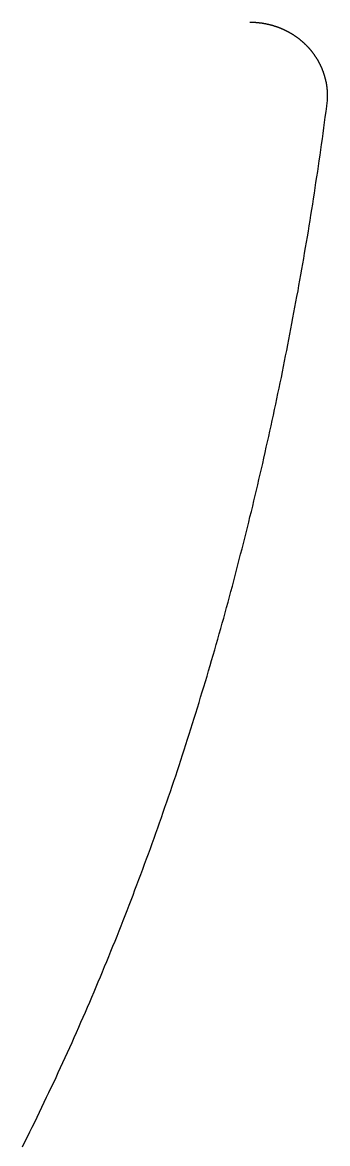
# Model space of a CAD drawing. Extents: x 4511820 to 5180432, y -1526536 to -944957.
# Drawn here: x 5013840.6 to 5013863.3, y -1423232.7 to -1423149.2 of the extents above; entities that cross this region are included whole.
import ezdxf

# ---------------------------------------------------------------- set-up
doc = ezdxf.new("R2010")
doc.units = 0
doc.header["$MEASUREMENT"] = 0
doc.layers.add('Z-Kúrenie', color=101, linetype='CONTINUOUS')

msp = doc.modelspace()

# ---------------------------------------------------------------- linework, layer by layer
at = {"layer": 'Z-Kúrenie'}
for p in [(5013863.251, -1423155.438), (5013863.263, -1423155.439)]:
    msp.add_line(p, (5013863.263, -1423155.351), dxfattribs=at)
for points in [[(5013863.308, -1423154.569, 0), (5013863.308, -1423154.544, 0), (5013863.308, -1423154.52, 0), (5013863.308, -1423154.495, 0), (5013863.299, -1423154.47, 0), (5013863.299, -1423154.445, 0), (5013863.299, -1423154.42, 0), (5013863.299, -1423154.396, 0), (5013863.299, -1423154.371, 0), (5013863.299, -1423154.346, 0), (5013863.291, -1423154.321, 0), (5013863.291, -1423154.296, 0), (5013863.291, -1423154.272, 0), (5013863.291, -1423154.247, 0), (5013863.291, -1423154.222, 0), (5013863.283, -1423154.197, 0), (5013863.283, -1423154.173, 0), (5013863.283, -1423154.148, 0), (5013863.274, -1423154.123, 0), (5013863.274, -1423154.098, 0), (5013863.274, -1423154.074, 0), (5013863.266, -1423154.049, 0), (5013863.266, -1423154.024, 0), (5013863.266, -1423154, 0), (5013863.258, -1423153.975, 0), (5013863.258, -1423153.95, 0), (5013863.258, -1423153.926, 0), (5013863.249, -1423153.901, 0), (5013863.249, -1423153.876, 0), (5013863.241, -1423153.852, 0), (5013863.241, -1423153.827, 0), (5013863.232, -1423153.803, 0), (5013863.232, -1423153.778, 0), (5013863.224, -1423153.754, 0), (5013863.224, -1423153.729, 0), (5013863.216, -1423153.705, 0), (5013863.216, -1423153.68, 0), (5013863.207, -1423153.656, 0), (5013863.199, -1423153.631, 0), (5013863.199, -1423153.607, 0), (5013863.191, -1423153.583, 0), (5013863.191, -1423153.558, 0), (5013863.182, -1423153.534, 0), (5013863.174, -1423153.51, 0), (5013863.174, -1423153.485, 0), (5013863.165, -1423153.461, 0), (5013863.157, -1423153.437, 0), (5013863.157, -1423153.413, 0), (5013863.149, -1423153.389, 0), (5013863.14, -1423153.364, 0), (5013863.132, -1423153.34, 0), (5013863.132, -1423153.316, 0), (5013863.124, -1423153.292, 0), (5013863.115, -1423153.268, 0), (5013863.107, -1423153.244, 0), (5013863.099, -1423153.22, 0), (5013863.099, -1423153.196, 0), (5013863.09, -1423153.172, 0), (5013863.082, -1423153.149, 0), (5013863.073, -1423153.125, 0), (5013863.065, -1423153.101, 0), (5013863.057, -1423153.077, 0), (5013863.048, -1423153.054, 0), (5013863.04, -1423153.03, 0), (5013863.032, -1423153.006, 0), (5013863.023, -1423152.983, 0), (5013863.015, -1423152.959, 0), (5013863.015, -1423152.936, 0), (5013863.006, -1423152.912, 0), (5013862.998, -1423152.889, 0), (5013862.981, -1423152.866, 0), (5013862.973, -1423152.842, 0), (5013862.965, -1423152.819, 0), (5013862.956, -1423152.796, 0), (5013862.948, -1423152.773, 0), (5013862.94, -1423152.749, 0), (5013862.931, -1423152.726, 0), (5013862.923, -1423152.703, 0), (5013862.914, -1423152.68, 0), (5013862.906, -1423152.657, 0), (5013862.898, -1423152.634, 0), (5013862.881, -1423152.611, 0), (5013862.873, -1423152.589, 0), (5013862.864, -1423152.566, 0), (5013862.856, -1423152.543, 0), (5013862.847, -1423152.52, 0), (5013862.831, -1423152.498, 0), (5013862.822, -1423152.475, 0), (5013862.814, -1423152.452, 0), (5013862.806, -1423152.43, 0), (5013862.789, -1423152.407, 0), (5013862.781, -1423152.385, 0), (5013862.772, -1423152.363, 0), (5013862.755, -1423152.34, 0), (5013862.747, -1423152.318, 0), (5013862.739, -1423152.296, 0), (5013862.722, -1423152.274, 0), (5013862.714, -1423152.252, 0), (5013862.705, -1423152.23, 0), (5013862.688, -1423152.208, 0), (5013862.68, -1423152.186, 0), (5013862.663, -1423152.164, 0), (5013862.655, -1423152.142, 0), (5013862.647, -1423152.12, 0), (5013862.63, -1423152.098, 0), (5013862.622, -1423152.077, 0), (5013862.605, -1423152.055, 0), (5013862.596, -1423152.034, 0), (5013862.58, -1423152.012, 0), (5013862.571, -1423151.991, 0), (5013862.555, -1423151.969, 0), (5013862.546, -1423151.948, 0), (5013862.529, -1423151.927, 0), (5013862.513, -1423151.905, 0), (5013862.504, -1423151.884, 0), (5013862.488, -1423151.863, 0), (5013862.479, -1423151.842, 0), (5013862.463, -1423151.821, 0), (5013862.454, -1423151.8, 0), (5013862.437, -1423151.779, 0), (5013862.421, -1423151.759, 0), (5013862.412, -1423151.738, 0), (5013862.396, -1423151.717, 0), (5013862.379, -1423151.696, 0), (5013862.37, -1423151.676, 0), (5013862.354, -1423151.655, 0), (5013862.337, -1423151.635, 0), (5013862.329, -1423151.615, 0), (5013862.312, -1423151.594, 0), (5013862.295, -1423151.574, 0), (5013862.278, -1423151.554, 0), (5013862.27, -1423151.534, 0), (5013862.253, -1423151.514, 0), (5013862.237, -1423151.494, 0), (5013862.22, -1423151.474, 0), (5013862.203, -1423151.454, 0), (5013862.195, -1423151.435, 0), (5013862.178, -1423151.415, 0), (5013862.161, -1423151.395, 0), (5013862.145, -1423151.376, 0), (5013862.128, -1423151.356, 0), (5013862.111, -1423151.337, 0), (5013862.103, -1423151.318, 0), (5013862.086, -1423151.298, 0), (5013862.069, -1423151.279, 0), (5013862.052, -1423151.26, 0), (5013862.036, -1423151.241, 0), (5013862.019, -1423151.222, 0), (5013862.002, -1423151.203, 0), (5013861.986, -1423151.184, 0), (5013861.969, -1423151.166, 0), (5013861.952, -1423151.147, 0), (5013861.935, -1423151.128, 0), (5013861.919, -1423151.11, 0), (5013861.902, -1423151.091, 0), (5013861.885, -1423151.073, 0), (5013861.868, -1423151.055, 0), (5013861.852, -1423151.036, 0), (5013861.835, -1423151.018, 0), (5013861.818, -1423151, 0), (5013861.801, -1423150.982, 0), (5013861.785, -1423150.964, 0), (5013861.768, -1423150.947, 0), (5013861.751, -1423150.929, 0), (5013861.734, -1423150.911, 0), (5013861.718, -1423150.894, 0), (5013861.701, -1423150.876, 0), (5013861.676, -1423150.859, 0), (5013861.659, -1423150.841, 0), (5013861.642, -1423150.824, 0), (5013861.626, -1423150.807, 0), (5013861.609, -1423150.79, 0), (5013861.592, -1423150.773, 0), (5013861.567, -1423150.756, 0), (5013861.55, -1423150.739, 0), (5013861.534, -1423150.722, 0), (5013861.517, -1423150.705, 0), (5013861.5, -1423150.689, 0), (5013861.475, -1423150.672, 0), (5013861.458, -1423150.656, 0), (5013861.442, -1423150.64, 0), (5013861.425, -1423150.623, 0), (5013861.4, -1423150.607, 0), (5013861.383, -1423150.591, 0), (5013861.366, -1423150.575, 0), (5013861.35, -1423150.559, 0), (5013861.324, -1423150.543, 0), (5013861.308, -1423150.527, 0), (5013861.291, -1423150.512, 0), (5013861.266, -1423150.496, 0), (5013861.249, -1423150.481, 0), (5013861.232, -1423150.465, 0), (5013861.207, -1423150.45, 0), (5013861.191, -1423150.434, 0), (5013861.174, -1423150.419, 0), (5013861.149, -1423150.404, 0), (5013861.132, -1423150.389, 0), (5013861.115, -1423150.374, 0), (5013861.09, -1423150.359, 0), (5013861.073, -1423150.345, 0), (5013861.048, -1423150.33, 0), (5013861.032, -1423150.315, 0), (5013861.015, -1423150.301, 0), (5013860.99, -1423150.286, 0), (5013860.973, -1423150.272, 0), (5013860.948, -1423150.258, 0), (5013860.931, -1423150.244, 0), (5013860.906, -1423150.23, 0), (5013860.889, -1423150.216, 0), (5013860.864, -1423150.202, 0), (5013860.847, -1423150.188, 0), (5013860.831, -1423150.174, 0), (5013860.806, -1423150.161, 0), (5013860.789, -1423150.147, 0), (5013860.764, -1423150.134, 0), (5013860.747, -1423150.12, 0), (5013860.722, -1423150.107, 0), (5013860.697, -1423150.094, 0), (5013860.68, -1423150.081, 0), (5013860.655, -1423150.068, 0), (5013860.638, -1423150.055, 0), (5013860.613, -1423150.042, 0), (5013860.596, -1423150.03, 0), (5013860.571, -1423150.017, 0), (5013860.554, -1423150.004, 0), (5013860.529, -1423149.992, 0), (5013860.504, -1423149.98, 0), (5013860.488, -1423149.967, 0), (5013860.462, -1423149.955, 0), (5013860.446, -1423149.943, 0), (5013860.421, -1423149.931, 0), (5013860.395, -1423149.919, 0), (5013860.379, -1423149.907, 0), (5013860.354, -1423149.896, 0), (5013860.337, -1423149.884, 0), (5013860.312, -1423149.873, 0), (5013860.287, -1423149.861, 0), (5013860.27, -1423149.85, 0), (5013860.245, -1423149.839, 0), (5013860.22, -1423149.828, 0), (5013860.203, -1423149.817, 0), (5013860.178, -1423149.806, 0), (5013860.153, -1423149.795, 0), (5013860.136, -1423149.784, 0), (5013860.111, -1423149.773, 0), (5013860.086, -1423149.763, 0), (5013860.069, -1423149.752, 0), (5013860.044, -1423149.742, 0), (5013860.019, -1423149.732, 0), (5013859.994, -1423149.721, 0), (5013859.977, -1423149.711, 0), (5013859.952, -1423149.701, 0), (5013859.927, -1423149.691, 0), (5013859.91, -1423149.682, 0), (5013859.885, -1423149.672, 0), (5013859.86, -1423149.662, 0), (5013859.835, -1423149.653, 0), (5013859.818, -1423149.644, 0), (5013859.793, -1423149.634, 0), (5013859.768, -1423149.625, 0), (5013859.743, -1423149.616, 0), (5013859.726, -1423149.607, 0), (5013859.701, -1423149.598, 0), (5013859.676, -1423149.589, 0), (5013859.651, -1423149.58, 0), (5013859.626, -1423149.572, 0), (5013859.609, -1423149.563, 0), (5013859.584, -1423149.555, 0), (5013859.559, -1423149.547, 0), (5013859.534, -1423149.538, 0), (5013859.508, -1423149.53, 0), (5013859.492, -1423149.522, 0), (5013859.467, -1423149.514, 0), (5013859.441, -1423149.506, 0), (5013859.416, -1423149.499, 0), (5013859.391, -1423149.491, 0), (5013859.366, -1423149.484, 0), (5013859.349, -1423149.476, 0), (5013859.324, -1423149.469, 0), (5013859.299, -1423149.461, 0), (5013859.274, -1423149.454, 0), (5013859.249, -1423149.447, 0), (5013859.224, -1423149.44, 0), (5013859.207, -1423149.433, 0), (5013859.182, -1423149.427, 0), (5013859.157, -1423149.42, 0), (5013859.132, -1423149.413, 0), (5013859.107, -1423149.407, 0), (5013859.082, -1423149.401, 0), (5013859.057, -1423149.394, 0), (5013859.031, -1423149.388, 0), (5013859.015, -1423149.382, 0), (5013858.99, -1423149.376, 0), (5013858.964, -1423149.37, 0), (5013858.939, -1423149.364, 0), (5013858.914, -1423149.359, 0), (5013858.889, -1423149.353, 0), (5013858.864, -1423149.348, 0), (5013858.839, -1423149.342, 0), (5013858.814, -1423149.337, 0), (5013858.789, -1423149.332, 0), (5013858.772, -1423149.327, 0), (5013858.747, -1423149.322, 0), (5013858.722, -1423149.317, 0), (5013858.697, -1423149.312, 0), (5013858.672, -1423149.307, 0), (5013858.646, -1423149.303, 0), (5013858.621, -1423149.298, 0), (5013858.596, -1423149.294, 0), (5013858.571, -1423149.29, 0), (5013858.546, -1423149.285, 0), (5013858.521, -1423149.281, 0), (5013858.496, -1423149.277, 0), (5013858.471, -1423149.273, 0), (5013858.454, -1423149.27, 0), (5013858.429, -1423149.266, 0), (5013858.404, -1423149.262, 0), (5013858.379, -1423149.259, 0), (5013858.354, -1423149.255, 0), (5013858.328, -1423149.252, 0), (5013858.303, -1423149.249, 0), (5013858.278, -1423149.246, 0), (5013858.253, -1423149.243, 0), (5013858.228, -1423149.24, 0), (5013858.203, -1423149.237, 0), (5013858.178, -1423149.234, 0), (5013858.153, -1423149.232, 0), (5013858.128, -1423149.229, 0), (5013858.103, -1423149.227, 0), (5013858.077, -1423149.225, 0), (5013858.052, -1423149.222, 0), (5013858.027, -1423149.22, 0), (5013858.002, -1423149.218, 0), (5013857.977, -1423149.216, 0), (5013857.952, -1423149.214, 0), (5013857.927, -1423149.213, 0), (5013857.902, -1423149.211, 0), (5013857.885, -1423149.21, 0), (5013857.86, -1423149.208, 0), (5013857.835, -1423149.207, 0), (5013857.81, -1423149.206, 0), (5013857.785, -1423149.205, 0), (5013857.759, -1423149.204, 0), (5013857.734, -1423149.203, 0), (5013857.709, -1423149.202, 0), (5013857.684, -1423149.201, 0), (5013857.659, -1423149.201, 0), (5013857.634, -1423149.2, 0), (5013857.609, -1423149.2, 0), (5013857.584, -1423149.2, 0), (5013857.559, -1423149.2, 0), (5013857.533, -1423149.2, 0)], [(5013840.596, -1423232.922, 0), (5013840.78, -1423232.556, 0), (5013840.964, -1423232.19, 0), (5013841.139, -1423231.823, 0), (5013841.324, -1423231.455, 0), (5013841.508, -1423231.088, 0), (5013841.683, -1423230.72, 0), (5013841.859, -1423230.351, 0), (5013842.043, -1423229.982, 0), (5013842.219, -1423229.613, 0), (5013842.395, -1423229.243, 0), (5013842.57, -1423228.873, 0), (5013842.746, -1423228.503, 0), (5013842.922, -1423228.132, 0), (5013843.098, -1423227.761, 0), (5013843.265, -1423227.39, 0), (5013843.441, -1423227.018, 0), (5013843.608, -1423226.646, 0), (5013843.784, -1423226.273, 0), (5013843.951, -1423225.9, 0), (5013844.119, -1423225.527, 0), (5013844.286, -1423225.153, 0), (5013844.453, -1423224.779, 0), (5013844.621, -1423224.405, 0), (5013844.788, -1423224.03, 0), (5013844.947, -1423223.655, 0), (5013845.115, -1423223.28, 0), (5013845.282, -1423222.905, 0), (5013845.441, -1423222.529, 0), (5013845.6, -1423222.152, 0), (5013845.767, -1423221.776, 0), (5013845.926, -1423221.399, 0), (5013846.085, -1423221.022, 0), (5013846.244, -1423220.644, 0), (5013846.403, -1423220.266, 0), (5013846.562, -1423219.888, 0), (5013846.713, -1423219.509, 0), (5013846.872, -1423219.131, 0), (5013847.023, -1423218.752, 0), (5013847.182, -1423218.372, 0), (5013847.332, -1423217.992, 0), (5013847.491, -1423217.612, 0), (5013847.642, -1423217.232, 0), (5013847.792, -1423216.851, 0), (5013847.943, -1423216.471, 0), (5013848.094, -1423216.089, 0), (5013848.244, -1423215.708, 0), (5013848.387, -1423215.326, 0), (5013848.537, -1423214.944, 0), (5013848.688, -1423214.562, 0), (5013848.83, -1423214.179, 0), (5013848.972, -1423213.796, 0), (5013849.123, -1423213.413, 0), (5013849.265, -1423213.03, 0), (5013849.408, -1423212.646, 0), (5013849.55, -1423212.262, 0), (5013849.692, -1423211.878, 0), (5013849.834, -1423211.494, 0), (5013849.977, -1423211.109, 0), (5013850.119, -1423210.724, 0), (5013850.253, -1423210.339, 0), (5013850.395, -1423209.953, 0), (5013850.529, -1423209.567, 0), (5013850.671, -1423209.181, 0), (5013850.805, -1423208.795, 0), (5013850.939, -1423208.408, 0), (5013851.073, -1423208.021, 0), (5013851.207, -1423207.634, 0), (5013851.341, -1423207.247, 0), (5013851.475, -1423206.86, 0), (5013851.609, -1423206.472, 0), (5013851.734, -1423206.084, 0), (5013851.868, -1423205.696, 0), (5013852.002, -1423205.307, 0), (5013852.127, -1423204.918, 0), (5013852.253, -1423204.529, 0), (5013852.387, -1423204.14, 0), (5013852.512, -1423203.751, 0), (5013852.638, -1423203.361, 0), (5013852.763, -1423202.971, 0), (5013852.889, -1423202.581, 0), (5013853.014, -1423202.191, 0), (5013853.132, -1423201.8, 0), (5013853.257, -1423201.41, 0), (5013853.383, -1423201.019, 0), (5013853.5, -1423200.628, 0), (5013853.625, -1423200.236, 0), (5013853.742, -1423199.845, 0), (5013853.86, -1423199.453, 0), (5013853.977, -1423199.061, 0), (5013854.102, -1423198.669, 0), (5013854.22, -1423198.276, 0), (5013854.337, -1423197.884, 0), (5013854.454, -1423197.491, 0), (5013854.563, -1423197.098, 0), (5013854.68, -1423196.705, 0), (5013854.797, -1423196.311, 0), (5013854.906, -1423195.918, 0), (5013855.023, -1423195.524, 0), (5013855.132, -1423195.13, 0), (5013855.249, -1423194.736, 0), (5013855.358, -1423194.342, 0), (5013855.466, -1423193.947, 0), (5013855.575, -1423193.553, 0), (5013855.684, -1423193.158, 0), (5013855.793, -1423192.763, 0), (5013855.902, -1423192.368, 0), (5013856.01, -1423191.972, 0), (5013856.111, -1423191.577, 0), (5013856.22, -1423191.181, 0), (5013856.328, -1423190.785, 0), (5013856.429, -1423190.389, 0), (5013856.529, -1423189.993, 0), (5013856.638, -1423189.597, 0), (5013856.738, -1423189.2, 0), (5013856.839, -1423188.803, 0), (5013856.939, -1423188.407, 0), (5013857.04, -1423188.01, 0), (5013857.14, -1423187.612, 0), (5013857.241, -1423187.215, 0), (5013857.341, -1423186.818, 0), (5013857.441, -1423186.42, 0), (5013857.533, -1423186.022, 0), (5013857.634, -1423185.624, 0), (5013857.734, -1423185.226, 0), (5013857.826, -1423184.828, 0), (5013857.918, -1423184.429, 0), (5013858.019, -1423184.031, 0), (5013858.111, -1423183.632, 0), (5013858.203, -1423183.233, 0), (5013858.295, -1423182.834, 0), (5013858.387, -1423182.435, 0), (5013858.479, -1423182.036, 0), (5013858.571, -1423181.637, 0), (5013858.663, -1423181.237, 0), (5013858.747, -1423180.838, 0), (5013858.839, -1423180.438, 0), (5013858.931, -1423180.038, 0), (5013859.015, -1423179.638, 0), (5013859.107, -1423179.238, 0), (5013859.19, -1423178.837, 0), (5013859.274, -1423178.437, 0), (5013859.366, -1423178.036, 0), (5013859.45, -1423177.636, 0), (5013859.534, -1423177.235, 0), (5013859.617, -1423176.834, 0), (5013859.701, -1423176.433, 0), (5013859.785, -1423176.032, 0), (5013859.868, -1423175.631, 0), (5013859.944, -1423175.229, 0), (5013860.027, -1423174.828, 0), (5013860.111, -1423174.426, 0), (5013860.186, -1423174.025, 0), (5013860.27, -1423173.623, 0), (5013860.345, -1423173.221, 0), (5013860.421, -1423172.819, 0), (5013860.504, -1423172.417, 0), (5013860.58, -1423172.014, 0), (5013860.655, -1423171.612, 0), (5013860.73, -1423171.21, 0), (5013860.806, -1423170.807, 0), (5013860.881, -1423170.404, 0), (5013860.956, -1423170.002, 0), (5013861.032, -1423169.599, 0), (5013861.107, -1423169.196, 0), (5013861.174, -1423168.793, 0), (5013861.249, -1423168.389, 0), (5013861.324, -1423167.986, 0), (5013861.391, -1423167.583, 0), (5013861.458, -1423167.179, 0), (5013861.534, -1423166.776, 0), (5013861.601, -1423166.372, 0), (5013861.668, -1423165.968, 0), (5013861.743, -1423165.564, 0), (5013861.81, -1423165.16, 0), (5013861.877, -1423164.756, 0), (5013861.944, -1423164.352, 0), (5013862.002, -1423163.948, 0), (5013862.069, -1423163.544, 0), (5013862.136, -1423163.139, 0), (5013862.203, -1423162.735, 0), (5013862.262, -1423162.33, 0), (5013862.329, -1423161.925, 0), (5013862.387, -1423161.52, 0), (5013862.446, -1423161.115, 0), (5013862.513, -1423160.71, 0), (5013862.571, -1423160.305, 0), (5013862.63, -1423159.9, 0), (5013862.688, -1423159.495, 0), (5013862.747, -1423159.09, 0), (5013862.806, -1423158.684, 0), (5013862.864, -1423158.279, 0), (5013862.923, -1423157.873, 0), (5013862.981, -1423157.467, 0), (5013863.032, -1423157.061, 0), (5013863.09, -1423156.656, 0), (5013863.14, -1423156.25, 0), (5013863.199, -1423155.844, 0), (5013863.249, -1423155.438, 0)]]:
    msp.add_polyline3d(points, dxfattribs=at)
for centre, radius, start, end in [((5013858.082, -1423154.674), 5.224, 352.56296, 356.88856), ((5013858.044, -1423154.672), 5.262, 356.88492, 359.07994), ((5013858.035, -1423154.672), 5.272, 0.02682, 1.11472), ((5013858.036, -1423154.672), 5.27, 359.0795, 0.02685)]:
    msp.add_arc(centre, radius, start, end, dxfattribs=at)

doc.saveas('drawing.dxf')
